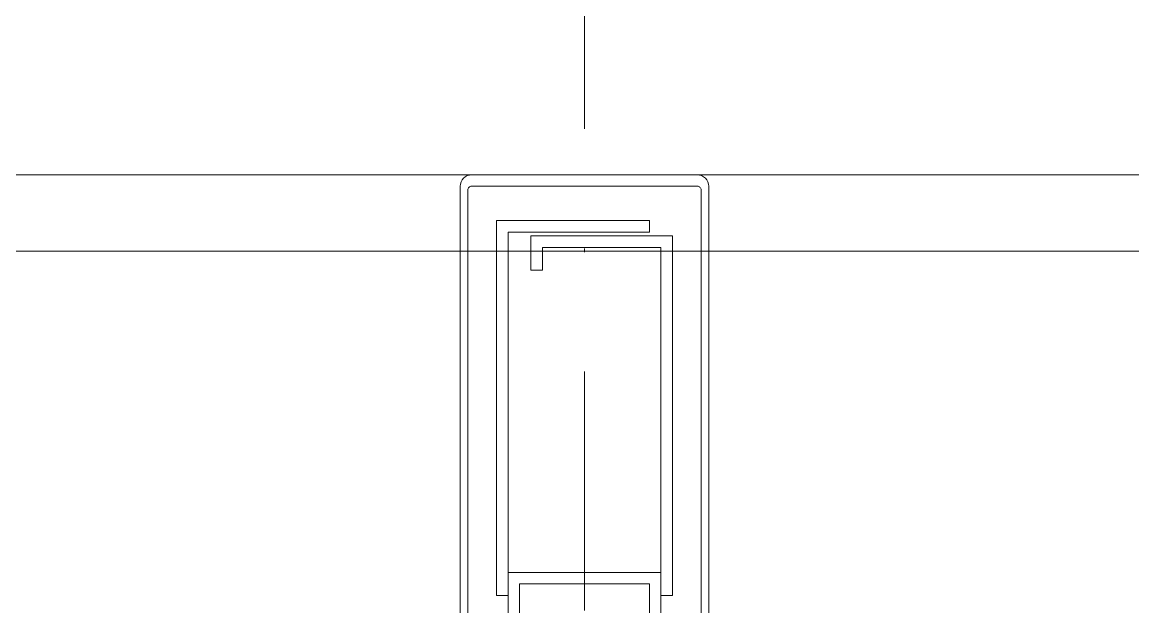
# Model space of a CAD drawing. Extents: x -2050 to 29725, y -1777 to 6820.
# Drawn here: x 8552.79 to 8581.84, y 333.7 to 348.99 of the extents above; entities that cross this region are included whole.
import ezdxf

# ---------------------------------------------------------------- set-up
doc = ezdxf.new("R2010")
doc.units = 0
doc.header["$LTSCALE"] = 25
doc.header["$MEASUREMENT"] = 0
doc.linetypes.add('DASHDOT2', pattern=[0.5, 0.25, -0.125, 0, -0.125])
doc.layers.get('0').update_dxf_attribs({"color": 9, "lineweight": 9})
for name, color, linetype, lineweight in [('01', 9, 'Continuous', 9), ('10', 9, 'Continuous', 9), ('14', 9, 'Continuous', 9), ('24', 9, 'DASHDOT2', 9)]:
    doc.layers.add(name, color=color, linetype=linetype, lineweight=lineweight)

# ---------------------------------------------------------------- blocks, each defined once
blk = doc.blocks.new('p-kolon_80x80')
blk.add_lwpolyline([(-40, -40), (40, -40), (40, 40), (-40, 40)], close=True)
blk = doc.blocks.new('*U284')
at = {"layer": '10'}
for p, q in [((-2.3, -11.005), (-2, -11.005)), ((2, -11.005), (2.3, -11.005))]:
    blk.add_line(p, q, dxfattribs=at)
for points in [[(-3.05, -13.707), (-3.05, -0.4, -0.414214), (-2.95, -0.3), (2.95, -0.3), (2.95, -0.3, -0.414214), (3.05, -0.4), (3.05, -13.707)], [(3.25, -15.477), (3.25, -0.3, 0.414214), (2.95, 0), (2.95, 0), (-2.95, 0, 0.414214), (-3.25, -0.3), (-3.25, -15.477, 0.470043)]]:
    blk.add_lwpolyline(points, format="xyb", dxfattribs=at)
for points in [[(-2, -11.005), (-2, -1.5), (1.7, -1.5), (1.7, -1.2), (-2.3, -1.2), (-2.3, -11.005)], [(2, -11.005), (2, -1.9), (-1.1, -1.9), (-1.1, -2.5), (-1.4, -2.5), (-1.4, -1.6), (2.3, -1.6), (2.3, -11.005)]]:
    blk.add_lwpolyline(points, dxfattribs=at)
for points in [[(-2, -10.405), (2, -10.405), (2, -16.405), (-2, -16.405)], [(-1.7, -10.705), (1.7, -10.705), (1.7, -16.105), (-1.7, -16.105)]]:
    blk.add_lwpolyline(points, close=True, dxfattribs=at)

msp = doc.modelspace()

# ---------------------------------------------------------------- linework, layer by layer
at = {"layer": '14'}
msp.add_lwpolyline([(8609.5, 343), (8525.5, 343), (8525.5, 427), (8609.5, 427)], close=True, dxfattribs=at)
at = {"layer": '24'}
for points in [[(8567.5, 195), (8567.5, 4035)], [(6827.5, 345), (11027.5, 345)]]:
    msp.add_lwpolyline(points, dxfattribs=at)

# ---------------------------------------------------------------- block references
at = {"layer": '01'}
msp.add_blockref('p-kolon_80x80', (8567.5, 385), dxfattribs=at)
at = {"layer": '10'}
msp.add_blockref('*U284', (8567.5, 345), dxfattribs=at)

doc.saveas('drawing.dxf')
